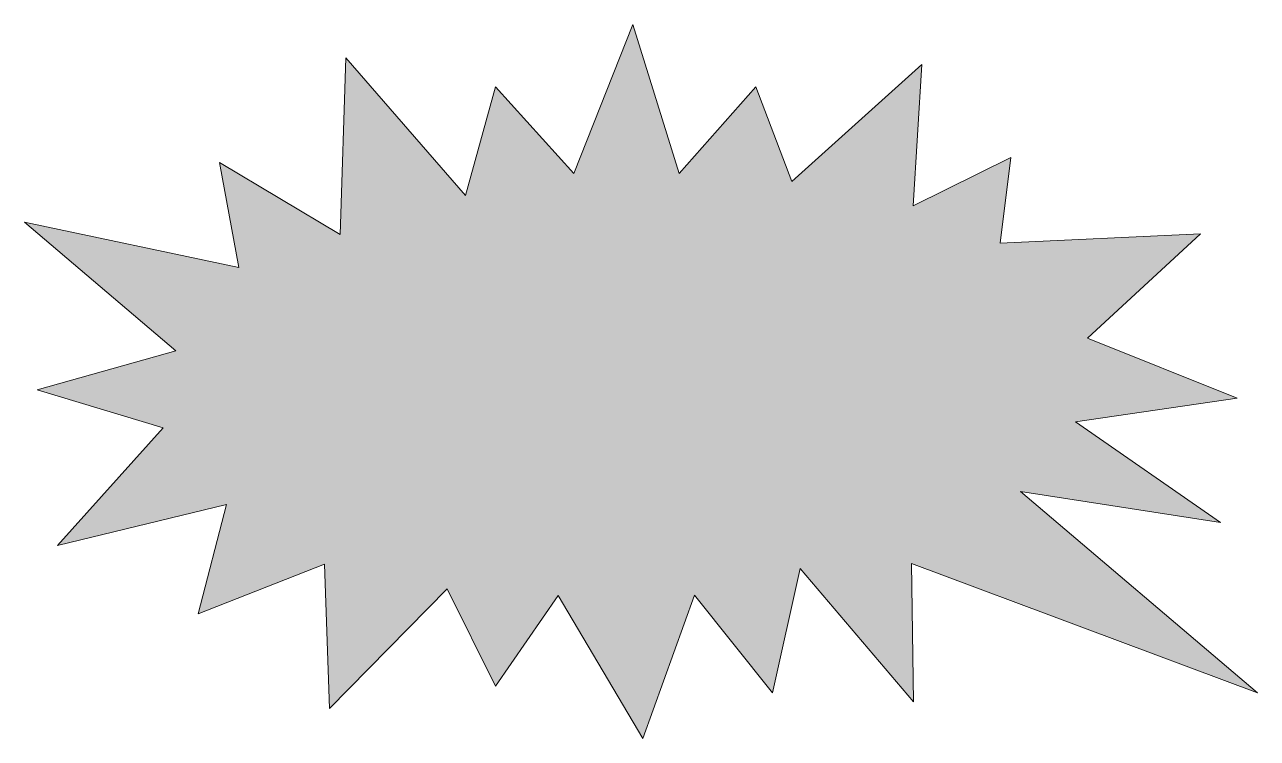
# Model space of a CAD drawing. Header units: inches. Extents: x 0 to 102, y 0 to 59.
import ezdxf

# ---------------------------------------------------------------- set-up
doc = ezdxf.new("R2010")
doc.units = ezdxf.units.IN
doc.header["$MEASUREMENT"] = 0
doc.layers.add('Layer 1', color=7, linetype='Continuous')

msp = doc.modelspace()

# ---------------------------------------------------------------- hatches: boundary and pattern name
at = {"layer": 'Layer 1', "true_color": 0xbbb3ae}
h = msp.add_hatch(color=253, dxfattribs=at)
h.dxf.hatch_style = 2
h.paths.add_polyline_path([(101.6, 3.74), (82.07, 20.34), (98.56, 17.78), (86.62, 26.07), (99.93, 28.04), (87.59, 32.98), (96.92, 41.58), (80.39, 40.81), (81.29, 47.85), (73.22, 43.89), (73.94, 55.53), (63.22, 45.88), (60.27, 53.69), (53.95, 46.54), (50.14, 58.81), (45.26, 46.54), (38.82, 53.69), (36.33, 44.72), (26.48, 56.07), (26.01, 41.53), (16.07, 47.46), (17.64, 38.8), (0, 42.53), (12.47, 31.92), (1.04, 28.72), (11.42, 25.58), (2.72, 15.88), (16.64, 19.28), (14.31, 10.26), (24.7, 14.35), (25.12, 2.46), (34.83, 12.31), (38.82, 4.3), (43.98, 11.77), (50.96, 0), (55.2, 11.79), (61.63, 3.74), (63.93, 13.99), (73.26, 3.01), (73.1, 14.41)])

# ---------------------------------------------------------------- linework, layer by layer
at = {"layer": 'Layer 1', "lineweight": 0}
msp.add_lwpolyline([(101.6, 3.74), (82.07, 20.34), (98.56, 17.78), (86.62, 26.07), (99.93, 28.04), (87.59, 32.98), (96.92, 41.58), (80.39, 40.81), (81.29, 47.85), (73.22, 43.89), (73.94, 55.53), (63.22, 45.88), (60.27, 53.69), (53.95, 46.54), (50.14, 58.81), (45.26, 46.54), (38.82, 53.69), (36.33, 44.72), (26.48, 56.07), (26.01, 41.53), (16.07, 47.46), (17.64, 38.8), (0, 42.53), (12.47, 31.92), (1.04, 28.72), (11.42, 25.58), (2.72, 15.88), (16.64, 19.28), (14.31, 10.26), (24.7, 14.35), (25.12, 2.46), (34.83, 12.31), (38.82, 4.3), (43.98, 11.77), (50.96, 0), (55.2, 11.79), (61.63, 3.74), (63.93, 13.99), (73.26, 3.01), (73.1, 14.41), (101.6, 3.74)], dxfattribs=at)

doc.saveas('drawing.dxf')
